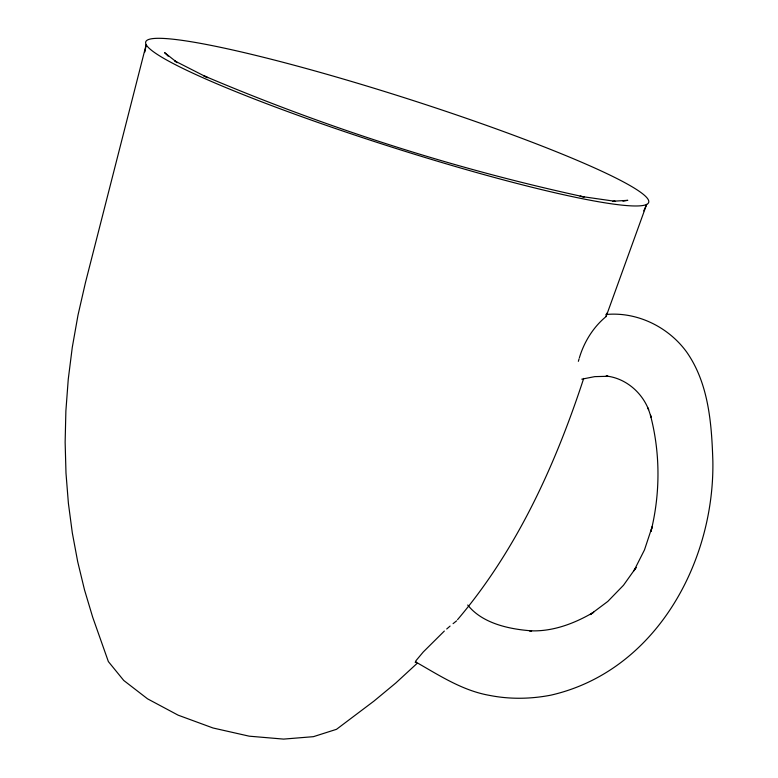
<?xml version="1.0" encoding="UTF-8"?>
<svg xmlns="http://www.w3.org/2000/svg" width="778" height="778" viewBox="0 0 778 778"><rect width="100%" height="100%" fill="white"/><g stroke="black" fill="none" stroke-linecap="round" stroke-linejoin="round"><path stroke-width="1.17" d="M579.396 357.734C584.122 341.912 593.293 327.1 606.091 316.549L606.587 313.242M144.903 51.931L146.167 44.764L85.415 282.754L78.004 315.109L72.286 347.328L68.25 379.333L65.877 411.008L65.138 442.283L65.984 473.073L68.396 503.298L72.315 532.891L77.712 561.784L84.52 589.918L92.699 617.236L108.366 661.582L123.741 680.458L147.557 698.839L178.133 715.167L212.997 727.984L249.174 736.173L283.581 739.1L313.417 736.669L336.504 729.317L373.926 701.124L395.769 683.026L416.901 663.566M579.085 358.804L578.355 361.332M583.704 378.4C555.336 465.001 516.932 549.676 457.542 619.667M606.091 316.549L646.654 204.419A264.005 25.45 17.7 0 0 300.211 66.869A264.005 25.45 17.7 0 0 244.457 95.111A264.005 25.45 17.7 0 0 646.654 204.419L643.737 210.926M636.2 567.415L633.924 570.789L644.476 549.9L652.129 526.813L650.982 531.403C660.376 493.388 660.405 453.039 650.427 415.121L651.079 417.115L648.064 408.042L648.599 409.666C641.694 391.976 625.24 378.04 606.111 376.017L607.968 376.289L594.752 376.63L581.769 379.168M636.073 567.561L623.47 585.289L607.793 601.433L590.201 614.601L593.711 612.218C574.3 623.625 552.263 631.989 529.429 630.764L531.627 630.841C509.25 629.227 482.214 623.46 467.714 605.012M444.345 631.046L423.242 652.003L415.948 660.716L415.219 662.486L416.648 662.331M446.708 628.994L450.083 626.086M453.088 623.645L456.579 620.854M622.964 201.171L627.797 200.325L613.949 201.191M606.033 314.497C637.094 311.56 668.351 326.896 686.585 351.938C708.758 383.476 711.675 423.835 712.862 461.198C714.496 562.669 655.358 671.288 550.892 695.153C530.684 699.082 509.755 699.412 489.537 695.386C462.482 690.66 439.298 675.392 415.89 662.059M612.87 201.366L615.242 201.327L580.087 196.289L584.21 196.931C453.992 168.729 326.352 127.864 203.748 75.729L207.59 77.644L174.797 60.937L177.189 62.668M176.888 62.328L164.566 52.593L168.184 56.172"/></g></svg>
